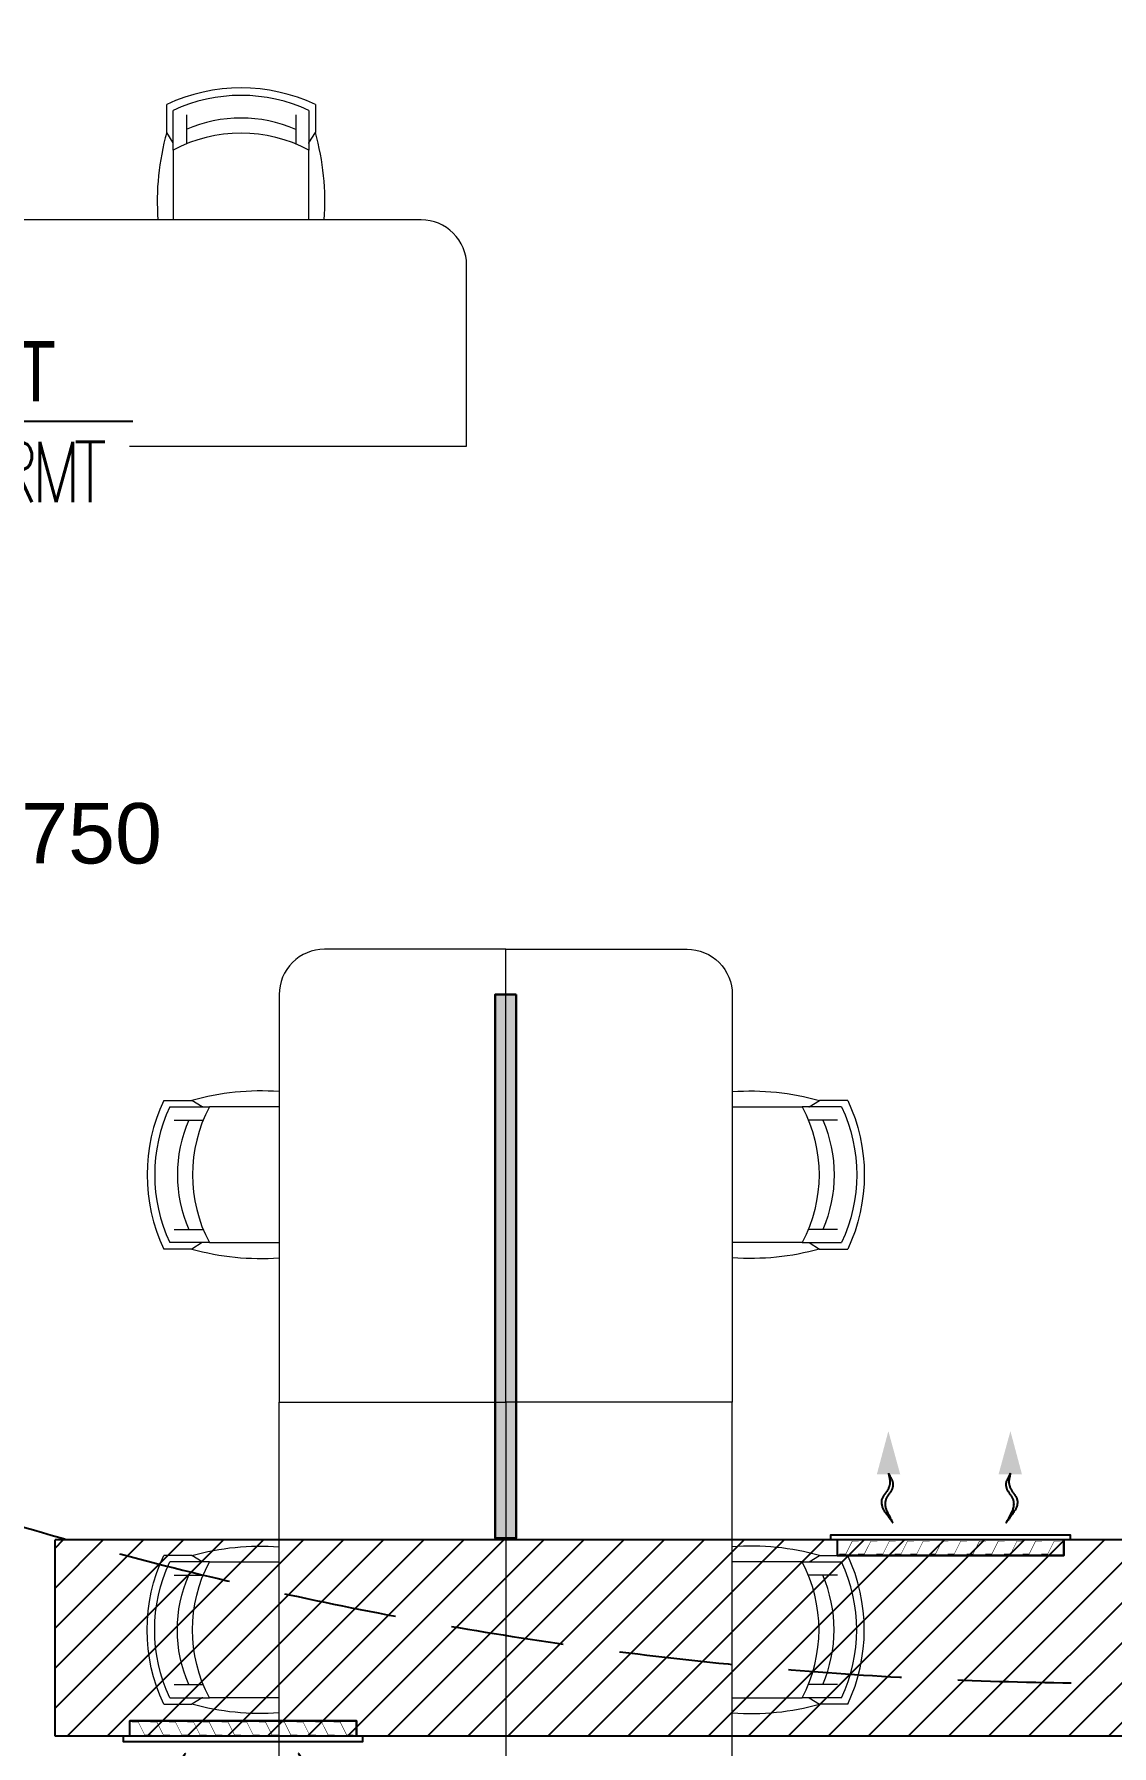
# Model space of a CAD drawing. Header units: millimetres. Extents: x 148480 to 578986, y 39883 to 155062.
# Drawn here: x 223814 to 227380, y 64283 to 69951 of the extents above; entities that cross this region are included whole.
import ezdxf

# ---------------------------------------------------------------- set-up
doc = ezdxf.new("R2010")
doc.units = ezdxf.units.MM
doc.linetypes.add('HIDDEN', pattern=[0.375, 0.25, -0.125])
for name, color, linetype in [('EL-6FEET SUSPENDED LIGHT', 230, 'Continuous'), ('Flooring', 44, 'Continuous'), ('Layer4', 6, 'Continuous'), ('M-HVAC ELLIPTICAL DUCT', 6, 'Continuous'), ('M-HVAC-ELEPTICAL DUCT', 6, 'Continuous'), ('M-HVAC-GRIL', 6, 'Continuous'), ('M-HVAC-INSULATION', 8, 'Continuous'), ('M-HVAC-SUPP', 4, 'Continuous'), ('M-HVAC-TEXT', 7, 'Continuous'), ('PCE-HVACTEXT', 7, 'Continuous')]:
    doc.layers.add(name, color=color, linetype=linetype)
for name, color, linetype, lineweight in [('ID - MODULAR', 44, 'Continuous', 5), ('KDBS-SIDE THROW GRILLE', 1, 'Continuous', 18), ('M HVAC GRILLE', 6, 'Continuous', 13)]:
    doc.layers.add(name, color=color, linetype=linetype, lineweight=lineweight)
doc.styles.add('romans', font='stylu.ttf', dxfattribs={"height": 125})
doc.styles.add('rs', font='romans.shx', dxfattribs={"width": 0.75})
doc.styles.get("Standard").update_dxf_attribs({"font": 'arial.ttf'})
doc.dimstyles.new('GLAZ ALU', dxfattribs={"dimscale": 100, "dimtxt": 2, "dimasz": 1.4, "dimexe": 0.8, "dimexo": 0.8, "dimgap": 0.75, "dimtad": 1, "dimdec": 0, "dimzin": 0, "dimdsep": 46, "dimtxsty": 'rs', "dimcen": 0.09, "dimclrd": 8, "dimclre": 8, "dimclrt": 2, "dimadec": 0, "dimazin": 0, "dimtfac": 1, "dimtdec": 0, "dimtmove": 0, "dimatfit": 3, "dimfxl": 1, "dimtolj": 1, "dimtzin": 0, "dimarcsym": 0})

# ---------------------------------------------------------------- blocks, each defined once
blk = doc.blocks.new('GFC1')
at = {"layer": 'Flooring', "color": 8, "linetype": 'HIDDEN', "ltscale": 1500}
blk.add_arc((300007.7, 78255.1), 12777.8, 229.90697, 79.60318, dxfattribs=at)
at = {"layer": 'ID - MODULAR', "color": 8, "ltscale": 500}
for p, q in [((296884.7, 70611.1), (296884.7, 70704.2)), ((296905.9, 70553.2), (296905.9, 70684)), ((297355.6, 70684), (297355.6, 70553.2)), ((297376.7, 70704.2), (297376.7, 70611.1)), ((296905.9, 70576.9), (296884.7, 70611.1)), ((296905.9, 70575.2), (296905.9, 70576.9)), ((297355.6, 70576.9), (297376.7, 70611.1)), ((297355.6, 70575.2), (297355.6, 70576.9)), ((296905.9, 70553.2), (296905.9, 70322.1)), ((297355.6, 70322.1), (297355.6, 70553.2)), ((296874.8, 67406.1), (296967.9, 67406.1)), ((296895, 67385), (297025.8, 67385)), ((297002.1, 67385), (296967.9, 67406.1)), ((297003.8, 67385), (297002.1, 67385)), ((297256.9, 67385), (297025.8, 67385)), ((298756.9, 67385), (298988, 67385)), ((299118.7, 67385), (298988, 67385)), ((299009.9, 67385), (299011.7, 67385)), ((299011.7, 67385), (299045.9, 67406.1)), ((299139, 67406.1), (299045.9, 67406.1)), ((297025.8, 66935.3), (296895, 66935.3)), ((297002.1, 66935.3), (296967.9, 66914.1)), ((297003.8, 66935.3), (297002.1, 66935.3)), ((297025.8, 66935.3), (297256.9, 66935.3)), ((298988, 66935.3), (298756.9, 66935.3)), ((298988, 66935.3), (299118.7, 66935.3)), ((299009.9, 66935.3), (299011.7, 66935.3)), ((299011.7, 66935.3), (299045.9, 66914.1)), ((296967.9, 66914.1), (296874.8, 66914.1)), ((299045.9, 66914.1), (299139, 66914.1)), ((296967.9, 65899.1), (296874.8, 65899.1)), ((297025.8, 65878), (296895, 65878)), ((297002.1, 65878), (296967.9, 65899.1)), ((297003.8, 65878), (297002.1, 65878)), ((297025.8, 65878), (297256.9, 65878)), ((298988, 65878), (298756.9, 65878)), ((298988, 65878), (299118.7, 65878)), ((299009.9, 65878), (299011.7, 65878)), ((299011.7, 65878), (299045.9, 65899.1)), ((299045.9, 65899.1), (299139, 65899.1)), ((296874.8, 65407.1), (296967.9, 65407.1)), ((296895, 65428.3), (297025.8, 65428.3)), ((297002.1, 65428.3), (296967.9, 65407.1)), ((297003.8, 65428.3), (297002.1, 65428.3)), ((297256.9, 65428.3), (297025.8, 65428.3)), ((298756.9, 65428.3), (298988, 65428.3)), ((299118.7, 65428.3), (298988, 65428.3)), ((299009.9, 65428.3), (299011.7, 65428.3)), ((299011.7, 65428.3), (299045.9, 65407.1)), ((299139, 65407.1), (299045.9, 65407.1))]:
    blk.add_line(p, q, dxfattribs=at)
at = {"layer": 'ID - MODULAR', "color": 8, "ltscale": 500, "extrusion": (0, 0, -1)}
for p, q in [((296949.7, 70670.1), (296949.7, 70573.6)), ((297311.8, 70670.1), (297311.8, 70573.6)), ((296908.9, 67341.2), (297005.4, 67341.2)), ((299104.9, 67341.2), (299008.4, 67341.2)), ((296908.9, 66979.1), (297005.4, 66979.1)), ((299104.9, 66979.1), (299008.4, 66979.1)), ((296908.9, 65834.2), (297005.4, 65834.2)), ((299104.9, 65834.2), (299008.4, 65834.2)), ((296908.9, 65472.1), (297005.4, 65472.1)), ((299104.9, 65472.1), (299008.4, 65472.1))]:
    blk.add_line(p, q, dxfattribs=at)
at = {"layer": 'ID - MODULAR', "color": 8, "ltscale": 500}
for points in [[(297877.2, 69572.1), (297877.2, 70172.1, 0.414214), (297727.2, 70322.1), (296377.2, 70322.1), (296377.2, 69572.1)], [(298006.9, 67906.6), (297406.9, 67906.6, 0.414214), (297256.9, 67756.6), (297256.9, 66406.6), (298006.9, 66406.6)], [(298006.9, 67906.6), (298606.9, 67906.6, -0.414214), (298756.9, 67756.6), (298756.9, 66406.6), (298006.9, 66406.6)]]:
    blk.add_lwpolyline(points, format="xyb", close=True, dxfattribs=at)
for points in [[(298006.9, 64906.6), (297256.9, 64906.6), (297256.9, 66406.6), (298006.9, 66406.6)], [(298006.9, 64906.6), (298756.9, 64906.6), (298756.9, 66406.6), (298006.9, 66406.6)]]:
    blk.add_lwpolyline(points, close=True, dxfattribs=at)
for centre, major_axis, start_param, end_param in [((297130.7, 70178.1), (0, -580.8), 2.704257, 3.578932), ((297130.7, 70203.1), (0, 530.9), 5.845838, 6.720513), ((297130.7, 70203.1), (0, 455.9), 5.8748, 6.691551), ((297130.7, 70128.1), (0, -480.9), 2.65511, 3.628104), ((297691.9, 70383.7), (0, -838.5), 4.437818, 4.785935), ((296569.6, 70383.7), (0, -838.5), 1.49727, 1.845387), ((297195.3, 66599), (838.5, 0), 1.49727, 1.845387), ((297400.9, 67160.1), (580.8, 0), 2.704257, 3.578932), ((297375.9, 67160.1), (-530.9, 0), 5.845838, 6.720513), ((297450.9, 67160.1), (480.9, 0), 2.65511, 3.628104), ((297375.9, 67160.1), (-455.9, 0), 5.8748, 6.691551), ((297195.3, 67721.3), (838.5, 0), 4.437818, 4.785935), ((298818.5, 65092), (-838.5, 0), 4.437818, 4.785935), ((298562.9, 65653.1), (-480.9, 0), 2.65511, 3.628104), ((298637.8, 65653.1), (530.9, 0), 5.845838, 6.720513), ((298612.9, 65653.1), (-580.8, 0), 2.704257, 3.578932), ((298637.8, 65653.1), (455.9, 0), 5.8748, 6.691551), ((298818.5, 66214.3), (-838.5, 0), 1.49727, 1.845387)]:
    blk.add_ellipse(centre, major_axis=major_axis, ratio=1, start_param=start_param, end_param=end_param, dxfattribs=at)
at = {"layer": 'ID - MODULAR', "color": 8, "ltscale": 500, "extrusion": (0, 0, -1)}
for centre, major_axis, start_param, end_param in [((298818.5, 66599), (-838.5, 0), 1.49727, 1.845387), ((298562.9, 67160.1), (-480.9, 0), 2.65511, 3.628104), ((298637.8, 67160.1), (530.9, 0), 5.845838, 6.720513), ((298612.9, 67160.1), (-580.8, 0), 2.704257, 3.578932), ((298637.8, 67160.1), (455.9, 0), 5.8748, 6.691551), ((298818.5, 67721.3), (-838.5, 0), 4.437818, 4.785935), ((297195.3, 65092), (838.5, 0), 4.437818, 4.785935), ((297400.9, 65653.1), (580.8, 0), 2.704257, 3.578932), ((297375.9, 65653.1), (-530.9, 0), 5.845838, 6.720513), ((297450.9, 65653.1), (480.9, 0), 2.65511, 3.628104), ((297375.9, 65653.1), (-455.9, 0), 5.8748, 6.691551), ((297195.3, 66214.3), (838.5, 0), 1.49727, 1.845387)]:
    blk.add_ellipse(centre, major_axis=major_axis, ratio=1, start_param=start_param, end_param=end_param, dxfattribs=at)
blk = doc.blocks.new('RAAAA')
at = {"linetype": 'Continuous', "ltscale": 1000}
for points in [[(363, 0, 0), (363, 0, 0), (364, 0, 0), (364, 0, 0), (365, 0, 0), (366, 0, 0), (367, -1, 0), (368, -1, 0), (369, -1, 0), (371, -1, 0), (373, -2, 0), (374, -2, 0), (377, -2, 0), (379, -3, 0), (381, -3, 0), (384, -4, 0), (387, -4, 0), (390, -5, 0), (393, -5, 0), (397, -6, 0), (400, -6, 0), (404, -7, 0), (408, -8, 0), (412, -8, 0), (416, -9, 0), (421, -10, 0), (421, -10, 0), (425, -11, 0), (430, -11, 0), (435, -11, 0), (439, -11, 0), (444, -11, 0), (449, -11, 0), (454, -10, 0), (459, -10, 0), (464, -9, 0), (468, -7, 0), (473, -6, 0), (478, -4, 0), (483, -2, 0), (488, 0, 0), (494, 2, 0), (499, 4, 0), (504, 7, 0), (509, 10, 0), (514, 13, 0), (519, 16, 0), (525, 20, 0), (530, 24, 0), (535, 28, 0), (541, 32, 0), (546, 36, 0), (546, 36, 0), (552, 40, 0), (557, 44, 0), (563, 48, 0), (568, 51, 0), (574, 54, 0), (580, 56, 0), (586, 58, 0), (592, 60, 0), (598, 61, 0), (604, 62, 0), (610, 62, 0), (616, 62, 0), (622, 62, 0), (628, 61, 0), (635, 60, 0), (641, 59, 0), (648, 57, 0), (654, 55, 0), (661, 52, 0), (668, 49, 0), (675, 46, 0), (681, 42, 0), (688, 38, 0), (695, 33, 0), (702, 28, 0), (702, 28, 0), (709, 23, 0), (716, 19, 0), (722, 14, 0), (728, 10, 0), (734, 5, 0), (740, 1, 0), (745, -2, 0), (750, -6, 0), (755, -9, 0), (759, -13, 0), (763, -15, 0), (767, -18, 0), (771, -21, 0), (774, -23, 0), (777, -25, 0), (779, -27, 0), (782, -29, 0), (784, -31, 0), (786, -32, 0), (787, -33, 0), (789, -34, 0), (790, -35, 0), (790, -35, 0), (791, -35, 0), (791, -36, 0)], [(363, 0, 0), (363, 0, 0), (364, 0, 0), (364, 0, 0), (365, -1, 0), (366, -1, 0), (367, -2, 0), (368, -2, 0), (369, -3, 0), (371, -4, 0), (373, -5, 0), (374, -5, 0), (377, -6, 0), (379, -8, 0), (381, -9, 0), (384, -10, 0), (387, -12, 0), (390, -13, 0), (393, -15, 0), (397, -16, 0), (400, -18, 0), (404, -20, 0), (408, -22, 0), (412, -24, 0), (416, -26, 0), (421, -28, 0), (421, -28, 0), (425, -30, 0), (430, -32, 0), (435, -34, 0), (439, -35, 0), (444, -36, 0), (449, -37, 0), (454, -37, 0), (459, -38, 0), (464, -38, 0), (468, -37, 0), (473, -37, 0), (478, -36, 0), (483, -35, 0), (488, -33, 0), (494, -32, 0), (499, -30, 0), (504, -28, 0), (509, -25, 0), (514, -22, 0), (519, -19, 0), (525, -16, 0), (530, -13, 0), (535, -9, 0), (541, -5, 0), (546, 0, 0), (546, 0, 0), (552, 4, 0), (557, 8, 0), (563, 12, 0), (568, 15, 0), (574, 18, 0), (580, 21, 0), (586, 23, 0), (592, 25, 0), (598, 27, 0), (604, 28, 0), (610, 29, 0), (616, 30, 0), (622, 30, 0), (628, 31, 0), (635, 30, 0), (641, 30, 0), (648, 29, 0), (654, 28, 0), (661, 26, 0), (668, 24, 0), (675, 22, 0), (681, 20, 0), (688, 17, 0), (695, 14, 0), (702, 10, 0), (702, 10, 0), (709, 7, 0), (716, 3, 0), (722, 0, 0), (728, -3, 0), (734, -6, 0), (740, -9, 0), (745, -12, 0), (750, -14, 0), (755, -17, 0), (759, -19, 0), (763, -21, 0), (767, -23, 0), (771, -25, 0), (774, -27, 0), (777, -28, 0), (779, -30, 0), (782, -31, 0), (784, -32, 0), (786, -33, 0), (787, -34, 0), (789, -34, 0), (790, -35, 0), (790, -35, 0), (791, -35, 0), (791, -36, 0)]]:
    blk.add_polyline3d(points, dxfattribs=at)
blk.add_solid([(373, 101), (0, 0), (373, -101)], dxfattribs=at)
blk = doc.blocks.new('600X200 SIDE THROW GRILLE')
at = {"layer": 'M-HVAC-GRIL', "linetype": 'ByBlock'}
blk.add_lwpolyline([(375, -5), (396.4, -5), (396.4, 12.1), (-396.4, 12.1), (-396.4, -5), (-375, -5), (375, -5), (375, -56.4), (-375, -56.4), (-375, -5), (-375, -56.4), (375, -56.4), (375, -56.4)], dxfattribs=at)
at = {"layer": 'M-HVAC-GRIL', "lineweight": 0, "const_width": 1.71}
for points in [[(-364.6, -8.9), (-343.2, -8.9), (-321.8, -51.7), (-300.3, -51.7)], [(-303.2, -8.9), (-281.8, -8.9), (-260.3, -51.7), (-238.9, -51.7)], [(-241.8, -8.9), (-220.3, -8.9), (-198.9, -51.7), (-177.5, -51.7)], [(-179.6, -8.9), (-158.2, -8.9), (-136.8, -51.7), (-115.3, -51.7)], [(-117.5, -8.9), (-96, -8.9), (-74.6, -51.7), (-53.2, -51.7)], [(-55.3, -8.9), (-33.9, -8.9), (-12.5, -51.7), (9, -51.7)], [(6.8, -8.9), (28.2, -8.9), (49.7, -51.7), (71.1, -51.7)], [(69, -8.9), (90.4, -8.9), (111.8, -51.7), (133.2, -51.7)], [(120.6, -8.9), (142.1, -8.9), (163.5, -51.7), (184.9, -51.7)], [(180.8, -8.9), (202.2, -8.9), (223.6, -51.7), (245.1, -51.7)], [(242.2, -8.9), (263.6, -8.9), (285.1, -51.7), (306.5, -51.7)], [(303.6, -8.9), (325.1, -8.9), (346.5, -51.7), (367.9, -51.7)]]:
    blk.add_lwpolyline(points, dxfattribs=at)
at = {"layer": 'M-HVAC-SUPP'}
for p, xscale, yscale, zscale, rotation in [((-198.5, 355.3), -0.3839999997941415, 0.3839999997941436, 0.3839999997941436, 90.2028781887322), ((205.5, 355.3), 0.3839999997941415, 0.3839999997941415, 0.3839999997941415, 269.7971218112675)]:
    blk.add_blockref('RAAAA', p, dxfattribs=dict(at, xscale=xscale, yscale=yscale, zscale=zscale, rotation=rotation))
blk = doc.blocks.new('jyfhg')
at = {"layer": 'KDBS-SIDE THROW GRILLE', "xscale": -1, "rotation": 90.00000000000006}
blk.add_blockref('600X200 SIDE THROW GRILLE', (-100, -325), dxfattribs=at)
blk = doc.blocks.new('EL-4FEET LHT')
at = {"layer": 'EL-6FEET SUSPENDED LIGHT'}
h = blk.add_hatch(color=8, dxfattribs=at)
h.set_gradient(color1=(128, 128, 128), color2=(122, 122, 122), one_color=1, tint=0.48)
h.paths.add_polyline_path([(1864094.1, -166721.5), (1864094.1, -166791.5), (1865894.1, -166791.5), (1865894.1, -166721.5)])
at = {"layer": 'EL-6FEET SUSPENDED LIGHT', "color": 8}
for points in [[(1864094.1, -166721.5), (1865894.1, -166721.5), (1865894.1, -166791.5), (1864094.1, -166791.5)], [(1864094.1, -166721.5), (1864094.1, -166791.5), (1865894.1, -166791.5), (1865894.1, -166721.5)]]:
    blk.add_lwpolyline(points, close=True, dxfattribs=at)

msp = doc.modelspace()

# ---------------------------------------------------------------- block references
at = {"layer": 'Layer4', "linetype": 'Continuous', "rotation": 360}
msp.add_blockref('GFC1', (-72632.4, -986), dxfattribs=at)

# ---------------------------------------------------------------- next in the draw order: hatches: boundary and pattern name
at = {"layer": 'M-HVAC-INSULATION'}
h = msp.add_hatch(dxfattribs=at)
h.set_pattern_fill('ANSI31', color=26, scale=750, angle=180, style=0)
h.set_pattern_definition([(225, (811127.6, 15256.2), (66.29126, -66.29126), [])])
h.paths.add_polyline_path([(223882.9, 64964.8), (223882.9, 64314.8), (230020.6, 64314.8), (230020.6, 64964.8)])

# ---------------------------------------------------------------- next in the draw order: linework, layer by layer
at = {"layer": 'M-HVAC ELLIPTICAL DUCT', "linetype": 'Continuous'}
for p, q in [((223882.9, 64314.8), (223882.9, 64964.8)), ((230020.6, 64964.8), (223882.9, 64964.8)), ((230020.6, 64314.8), (223882.9, 64314.8))]:
    msp.add_line(p, q, dxfattribs=at)

# ---------------------------------------------------------------- next in the draw order: block references
at = {"layer": 'EL-6FEET SUSPENDED LIGHT', "color": 2, "rotation": 269.9999999999978}
msp.add_blockref('EL-4FEET LHT', (392131, 1930864.8), dxfattribs=at)
at = {"layer": 'M HVAC GRILLE', "color": 0, "rotation": 270}
msp.add_blockref('jyfhg', (227171.5, 64869.8), dxfattribs=at)
at = {"layer": 'M HVAC GRILLE', "color": 0, "xscale": -1, "rotation": 269.9999999999999}
msp.add_blockref('jyfhg', (224830, 64409.8), dxfattribs=at)

# ---------------------------------------------------------------- next in the draw order: texts
at = {"layer": 'M-HVAC-ELEPTICAL DUCT', "insert": (222746.1, 67404.8, 1198.1), "char_height": 200, "attachment_point": 1}
msp.add_mtext('BOCT-2750', dxfattribs=at)
at = {"layer": 'M-HVAC-TEXT', "insert": (224028.8, 68334.8), "char_height": 200, "width": 1254.3, "attachment_point": 9, "style": 'romans', "bg_fill": 2}
msp.add_mtext('\\pxql;{\\fStylus BT|b0|i0|c0|p34;\\W0.8;\\T0.8;\\C6;S-5/8-26RMT\\P\\pt0.5;L-\\Fromans.shx|c1;1/2-26RMT}', dxfattribs=at)

# ---------------------------------------------------------------- next in the draw order: leaders
at = {"layer": 'PCE-HVACTEXT', "ltscale": 0.25}
msp.add_leader([(222576.7, 68669.1), (224139.7, 68669.1)], dimstyle='GLAZ ALU', override={"dimtad": 0, "dimclrd": 7, "dimclrt": 256, "dimfxl": 100, "dimfxlon": 1, "dimtfill": 1, "dimarcsym": 1}, dxfattribs=at)

doc.saveas('drawing.dxf')
